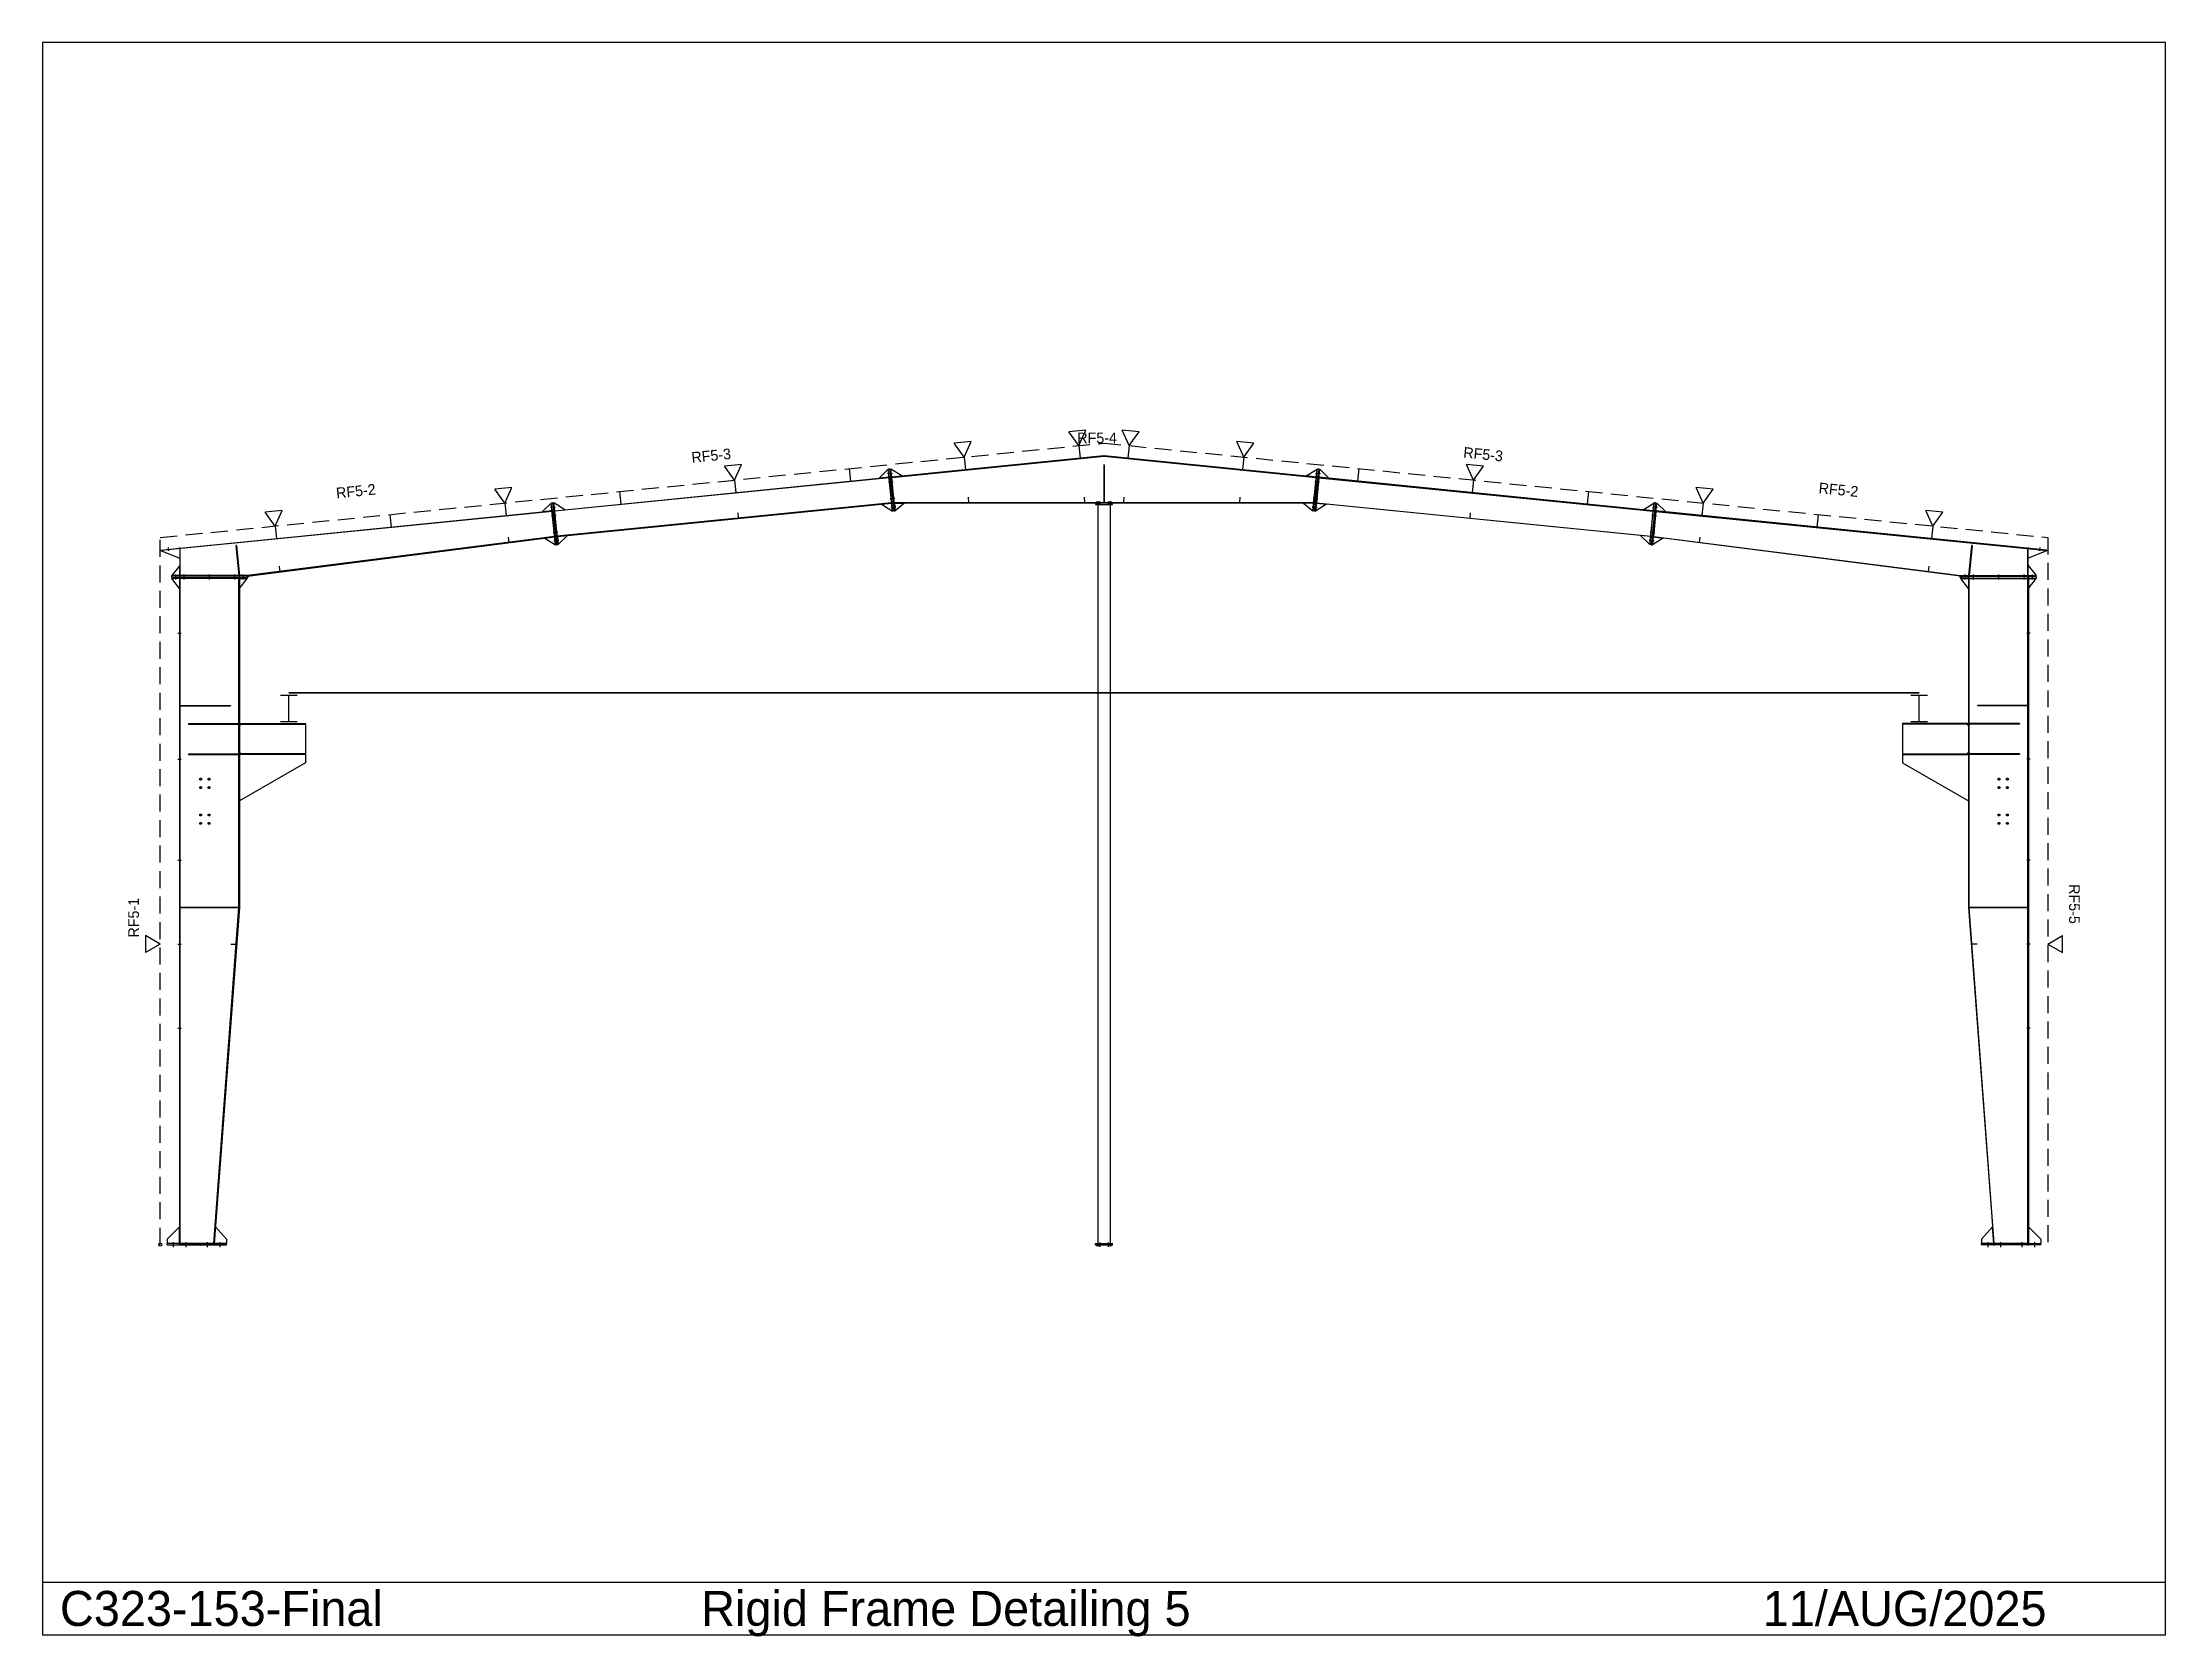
# Model space of a CAD drawing. Extents: x -1403 to 23873, y -4665 to 14314.
import ezdxf

# ---------------------------------------------------------------- set-up
doc = ezdxf.new("R2010")
doc.units = 0
doc.linetypes.add('CONTIN', pattern=[0])
doc.linetypes.add('DASHED', pattern=[303.3, 202.2, -101.1])
doc.layers.get('0').update_dxf_attribs({"linetype": 'CONTIN'})
for name, color, linetype in [('1', 7, 'CONTIN'), ('16', 7, 'CONTIN'), ('17', 7, 'CONTIN'), ('3', 7, 'CONTIN'), ('5', 5, 'DASHED'), ('8', 5, 'DASHED')]:
    doc.layers.add(name, color=color, linetype=linetype)

msp = doc.modelspace()

# ---------------------------------------------------------------- linework, layer by layer
for p, q in [((23872.9, 14313.517), (-1402.9, 14313.517)), ((-1402.9, 14313.517), (-1402.9, -4643.333)), ((23872.9, -4643.333), (23872.9, 14313.517)), ((-1402.9, -4017.757), (23872.9, -4017.757)), ((-1402.9, -4643.333), (23872.9, -4643.333))]:
    msp.add_line(p, q)
at = {"layer": '1'}
for p, q in [((11234.503, 9392.702), (8708.068, 9140.059)), ((8708.566, 9135.084), (11235, 9387.727)), ((8708.566, 9135.084), (11235, 9387.727)), ((11235, 9387.727), (11234.503, 9392.702)), ((11235, 9387.727), (11235.498, 9392.702)), ((11235, 9387.727), (13761.4, 9135.087)), ((11235, 9387.727), (13761.4, 9135.087)), ((13761.897, 9140.062), (11235.498, 9392.702)), ((4696.079, 8738.859), (8676.227, 9136.875)), ((8676.725, 9131.899), (4696.576, 8733.885)), ((8676.725, 9131.899), (4696.576, 8733.885)), ((8556.822, 9124.935), (8666.774, 9231.404)), ((8676.227, 9136.875), (8556.822, 9124.935)), ((8659.111, 9180.389), (8716.228, 9186.1)), ((8659.111, 9180.389), (8716.228, 9186.1)), ((8682.694, 9232.996), (8666.774, 9231.404)), ((8716.526, 8733.885), (8666.774, 9231.404)), ((8666.774, 9231.404), (8666.774, 9231.404)), ((8676.227, 9136.875), (8666.774, 9231.404)), ((8676.725, 9131.899), (8676.227, 9136.875)), ((8676.725, 9131.899), (8706.575, 8833.389)), ((8682.694, 9232.996), (8698.615, 9234.588)), ((8682.694, 9232.996), (8732.446, 8735.477)), ((8682.694, 9232.996), (8732.446, 8735.477)), ((8748.367, 8737.069), (8698.615, 9234.588)), ((8827.473, 9151.999), (8698.615, 9234.588)), ((8698.615, 9234.588), (8698.615, 9234.588)), ((8708.068, 9140.059), (8698.615, 9234.588)), ((8708.068, 9140.059), (8827.473, 9151.999)), ((8708.566, 9135.084), (8708.068, 9140.059)), ((8738.576, 8834.98), (8708.566, 9135.084)), ((11232, 9284.98), (11232, 8834.98)), ((11238, 9284.98), (11232, 9284.98)), ((11238, 9284.98), (11238, 8834.98)), ((13642.492, 9152.003), (13771.35, 9234.591)), ((13761.897, 9140.062), (13642.492, 9152.003)), ((13721.6, 8737.07), (13771.35, 9234.591)), ((13761.4, 9135.087), (13731.39, 8834.98)), ((13787.27, 9232.999), (13737.52, 8735.479)), ((13787.27, 9232.999), (13737.52, 8735.479)), ((13753.439, 8733.886), (13803.189, 9231.407)), ((13753.737, 9186.103), (13810.853, 9180.392)), ((13753.737, 9186.103), (13810.853, 9180.392)), ((13761.4, 9135.087), (13761.897, 9140.062)), ((13761.897, 9140.062), (13771.35, 9234.591)), ((13793.24, 9131.903), (13763.389, 8833.392)), ((13787.27, 9232.999), (13771.35, 9234.591)), ((13771.35, 9234.591), (13771.35, 9234.591)), ((13787.27, 9232.999), (13803.189, 9231.407)), ((13793.24, 9131.903), (13793.737, 9136.878)), ((13793.24, 9131.903), (17773.391, 8733.889)), ((13793.24, 9131.903), (17773.391, 8733.889)), ((13793.737, 9136.878), (13803.189, 9231.407)), ((17773.889, 8738.863), (13793.737, 9136.878)), ((13793.737, 9136.878), (13913.143, 9124.938)), ((13913.143, 9124.938), (13803.189, 9231.407)), ((13803.189, 9231.407), (13803.189, 9231.407)), ((8669.062, 9080.885), (8726.178, 9086.597)), ((8669.062, 9080.885), (8726.178, 9086.597)), ((8688.963, 8881.877), (8746.079, 8887.589)), ((8688.963, 8881.877), (8746.079, 8887.589)), ((13723.886, 8887.592), (13781.002, 8881.88)), ((13723.886, 8887.592), (13781.002, 8881.88)), ((13743.787, 9086.599), (13800.903, 9080.888)), ((13743.787, 9086.599), (13800.903, 9080.888)), ((10, 8270.251), (4664.237, 8735.675)), ((4664.734, 8730.7), (10.498, 8265.276)), ((4664.734, 8730.7), (236, 8287.826)), ((4544.833, 8723.734), (4654.784, 8830.204)), ((4664.237, 8735.675), (4544.833, 8723.734)), ((4647.123, 8779.188), (4704.238, 8784.9)), ((4647.123, 8779.188), (4704.238, 8784.9)), ((4670.705, 8831.797), (4654.784, 8830.204)), ((4704.537, 8332.685), (4654.784, 8830.204)), ((4654.784, 8830.204), (4654.784, 8830.204)), ((4664.237, 8735.675), (4654.784, 8830.204)), ((4657.073, 8679.686), (4714.188, 8685.396)), ((4657.073, 8679.686), (4714.188, 8685.396)), ((4664.734, 8730.7), (4664.237, 8735.675)), ((4664.734, 8730.7), (4694.629, 8431.757)), ((4670.705, 8831.797), (4686.625, 8833.389)), ((4670.705, 8831.797), (4720.457, 8334.277)), ((4670.705, 8831.797), (4720.457, 8334.277)), ((4736.378, 8335.869), (4686.625, 8833.389)), ((4815.483, 8750.8), (4686.625, 8833.389)), ((4686.625, 8833.389), (4686.625, 8833.389)), ((4696.079, 8738.859), (4686.625, 8833.389)), ((4696.079, 8738.859), (4815.483, 8750.8)), ((4696.576, 8733.885), (4696.079, 8738.859)), ((4726.427, 8435.373), (4696.576, 8733.885)), ((8706.575, 8833.389), (4726.427, 8435.373)), ((8706.575, 8833.389), (4726.427, 8435.373)), ((4726.925, 8430.398), (8707.073, 8828.414)), ((8707.073, 8828.414), (8587.669, 8816.474)), ((8587.669, 8816.474), (8716.526, 8733.885)), ((8698.914, 8782.374), (8756.029, 8788.085)), ((8698.914, 8782.374), (8756.029, 8788.085)), ((8706.575, 8833.389), (8707.073, 8828.414)), ((8707.073, 8828.414), (8716.526, 8733.885)), ((8732.446, 8735.477), (8716.526, 8733.885)), ((8716.526, 8733.885), (8716.526, 8733.885)), ((8732.446, 8735.477), (8748.367, 8737.069)), ((8738.576, 8834.98), (13731.39, 8834.98)), ((8739.076, 8834.98), (13730.889, 8834.98)), ((8739.076, 8834.98), (8739.076, 8829.981)), ((13730.889, 8829.981), (8739.076, 8829.981)), ((8739.076, 8829.981), (8859.676, 8829.981)), ((8739.076, 8829.981), (8748.367, 8737.069)), ((8859.676, 8829.981), (8748.367, 8737.069)), ((8748.367, 8737.069), (8748.367, 8737.069)), ((11135, 8829.98), (11135, 8813.98)), ((11135, 8829.98), (11135, 8813.98)), ((11135, 8813.98), (11335, 8813.98)), ((11135, 8813.98), (11335, 8813.98)), ((11160, 8813.98), (11160, 16)), ((11238, 8834.98), (11232, 8834.98)), ((11310, 8813.98), (11310, 16)), ((11335, 8813.98), (11335, 8829.98)), ((11335, 8813.98), (11335, 8829.98)), ((13730.891, 8829.981), (13610.292, 8829.981)), ((13610.292, 8829.981), (13721.6, 8737.07)), ((13713.937, 8788.088), (13771.053, 8782.376)), ((13713.937, 8788.088), (13771.053, 8782.376)), ((13730.891, 8829.981), (13721.6, 8737.07)), ((13737.52, 8735.479), (13721.6, 8737.07)), ((13721.6, 8737.07), (13721.6, 8737.07)), ((13730.889, 8834.98), (13730.889, 8829.981)), ((13737.52, 8735.479), (13753.439, 8733.886)), ((13762.892, 8828.417), (13753.439, 8733.886)), ((13882.297, 8816.477), (13753.439, 8733.886)), ((13753.439, 8733.886), (13753.439, 8733.886)), ((13763.389, 8833.392), (13762.892, 8828.417)), ((17743.043, 8430.402), (13762.892, 8828.417)), ((13762.892, 8828.417), (13882.297, 8816.477)), ((13763.389, 8833.392), (17743.539, 8435.377)), ((13763.389, 8833.392), (17743.539, 8435.377)), ((17654.482, 8750.804), (17783.34, 8833.393)), ((17773.889, 8738.863), (17654.482, 8750.804)), ((17733.59, 8335.873), (17783.34, 8833.393)), ((17743.539, 8435.377), (17773.391, 8733.889)), ((17799.26, 8831.801), (17749.51, 8334.281)), ((17799.26, 8831.801), (17749.51, 8334.281)), ((17755.777, 8685.4), (17812.895, 8679.688)), ((17755.777, 8685.4), (17812.895, 8679.688)), ((17765.43, 8332.688), (17815.18, 8830.208)), ((17765.729, 8784.904), (17822.844, 8779.192)), ((17765.729, 8784.904), (17822.844, 8779.192)), ((17773.391, 8733.889), (17773.889, 8738.863)), ((17773.889, 8738.863), (17783.34, 8833.393)), ((17805.23, 8730.704), (17775.338, 8431.761)), ((17799.26, 8831.801), (17783.34, 8833.393)), ((17783.34, 8833.393), (17783.34, 8833.393)), ((17799.26, 8831.801), (17815.18, 8830.208)), ((17805.23, 8730.704), (17805.729, 8735.679)), ((17805.23, 8730.704), (22234, 8287.826)), ((17805.23, 8730.704), (22459.504, 8265.276)), ((17805.729, 8735.679), (17815.18, 8830.208)), ((22460, 8270.251), (17805.729, 8735.679)), ((17805.729, 8735.679), (17925.133, 8723.738)), ((17925.133, 8723.738), (17815.18, 8830.208)), ((17815.18, 8830.208), (17815.18, 8830.208)), ((4694.629, 8431.757), (1039, 7965.631)), ((4694.495, 8431.739), (1039, 7965.631)), ((1039.633, 7960.671), (4695.127, 8426.779)), ((4695.127, 8426.779), (4576.047, 8411.596)), ((4576.047, 8411.596), (4704.537, 8332.685)), ((4676.974, 8480.678), (4734.089, 8486.389)), ((4676.974, 8480.678), (4734.089, 8486.389)), ((4686.924, 8381.175), (4744.04, 8386.886)), ((4686.924, 8381.175), (4744.04, 8386.886)), ((4694.495, 8431.739), (4695.127, 8426.779)), ((4695.127, 8426.779), (4704.537, 8332.685)), ((4726.427, 8435.373), (4726.427, 8435.373)), ((4726.427, 8435.373), (4726.925, 8430.398)), ((4726.925, 8430.398), (4846.329, 8442.339)), ((4726.925, 8430.398), (4736.378, 8335.869)), ((4846.329, 8442.339), (4736.378, 8335.869)), ((17743.043, 8430.402), (17623.637, 8442.343)), ((17623.637, 8442.343), (17733.59, 8335.873)), ((17725.928, 8386.889), (17783.043, 8381.178)), ((17725.928, 8386.889), (17783.043, 8381.178)), ((17743.043, 8430.402), (17733.59, 8335.873)), ((17735.877, 8486.393), (17792.992, 8480.682)), ((17735.877, 8486.393), (17792.992, 8480.682)), ((17743.539, 8435.377), (17743.043, 8430.402)), ((17743.539, 8435.377), (17743.539, 8435.377)), ((17774.838, 8426.783), (17765.43, 8332.688)), ((17893.918, 8411.6), (17765.43, 8332.688)), ((17775.471, 8431.743), (17774.838, 8426.783)), ((21430.367, 7960.671), (17774.838, 8426.783)), ((17774.838, 8426.783), (17893.918, 8411.6)), ((17775.338, 8431.761), (21431, 7965.631)), ((17775.471, 8431.743), (21431, 7965.631)), ((231, 8287.326), (1, 8264.326)), ((1, 8264.326), (231, 8172.327)), ((10.498, 8265.276), (10, 8270.251)), ((236, 8287.326), (231, 8287.326)), ((231, 8287.326), (231, 7965.631)), ((236, 7965.631), (236, 8287.826)), ((236, 7965.631), (236, 8287.326)), ((906.163, 8324.143), (900.193, 8323.546)), ((900.193, 8323.546), (936.015, 7965.333)), ((906.163, 8324.143), (941.985, 7965.93)), ((4720.457, 8334.277), (4704.537, 8332.685)), ((4704.537, 8332.685), (4704.537, 8332.685)), ((4720.457, 8334.277), (4736.378, 8335.869)), ((4736.378, 8335.869), (4736.378, 8335.869)), ((17749.51, 8334.281), (17733.59, 8335.873)), ((17733.59, 8335.873), (17733.59, 8335.873)), ((17749.51, 8334.281), (17765.43, 8332.688)), ((17765.43, 8332.688), (17765.43, 8332.688)), ((21563.836, 8324.143), (21528.014, 7965.93)), ((21569.807, 8323.546), (21533.986, 7965.333)), ((21569.807, 8323.546), (21563.836, 8324.143)), ((22234, 7965.631), (22234, 8287.826)), ((22234, 8287.326), (22234, 7965.631)), ((22234, 8287.326), (22239, 8287.326)), ((22239, 7965.631), (22239, 8287.326)), ((22239, 8287.326), (22469, 8264.326)), ((22469, 8264.326), (22239, 8172.327)), ((22459.504, 8265.276), (22460, 8270.251)), ((231, 8085.631), (136, 7965.631)), ((1036, 7965.631), (136, 7965.631)), ((136, 7949.632), (136, 7965.631)), ((136, 7965.631), (136, 7965.631)), ((231, 7965.631), (136, 7965.631)), ((136, 7949.632), (1036, 7949.632)), ((136, 7949.632), (136, 7933.632)), ((136, 7949.632), (1036, 7949.632)), ((1036, 7933.632), (136, 7933.632)), ((230, 7813.632), (136, 7933.632)), ((136, 7933.632), (136, 7933.632)), ((230, 7933.632), (136, 7933.632)), ((186, 7920.932), (186, 7978.332)), ((186, 7920.932), (186, 7978.332)), ((236, 7933.632), (230, 7933.632)), ((230, 7933.632), (230, 16)), ((230, 7933.632), (230, 7813.632)), ((231, 7965.631), (231, 8085.631)), ((236, 7965.631), (231, 7965.631)), ((1039, 7965.631), (236, 7965.631)), ((936, 7933.632), (236, 7933.632)), ((236, 4016), (236, 7933.632)), ((236, 16), (236, 7933.632)), ((286, 7920.932), (286, 7978.332)), ((286, 7920.932), (286, 7978.332)), ((586, 7920.932), (586, 7978.332)), ((586, 7920.932), (586, 7978.332)), ((886, 7920.932), (886, 7978.332)), ((886, 7920.932), (886, 7978.332)), ((936, 4016), (936, 7933.632)), ((936, 7933.632), (936, 7933.632)), ((936, 4016), (936, 7933.632)), ((936, 7933.632), (942, 7933.632)), ((941.985, 7965.93), (936.015, 7965.333)), ((942, 7933.632), (942, 4016)), ((942, 7933.632), (942, 7813.632)), ((942, 7813.632), (1036, 7933.632)), ((942, 7933.632), (1036, 7933.632)), ((986, 7920.932), (986, 7978.332)), ((986, 7920.932), (986, 7978.332)), ((1036, 7949.632), (1036, 7965.631)), ((1036, 7949.632), (1036, 7933.632)), ((1036, 7933.632), (1036, 7933.632)), ((1039, 7965.631), (1039.633, 7960.671)), ((21431, 7965.631), (21430.367, 7960.671)), ((21431, 7965.631), (22234, 7965.631)), ((21434, 7949.632), (21434, 7965.631)), ((21434, 7965.631), (22334, 7965.631)), ((22334, 7949.632), (21434, 7949.632)), ((22334, 7949.632), (21434, 7949.632)), ((21434, 7949.632), (21434, 7933.632)), ((21434, 7933.632), (22334, 7933.632)), ((21528, 7813.632), (21434, 7933.632)), ((21434, 7933.632), (21434, 7933.632)), ((21528, 7933.632), (21434, 7933.632)), ((21484.002, 7978.332), (21484.002, 7920.932)), ((21484.002, 7978.332), (21484.002, 7920.932)), ((21534, 7933.632), (21528, 7933.632)), ((21528, 7933.632), (21528, 4016)), ((21528, 7933.632), (21528, 7813.632)), ((21533.986, 7965.333), (21528.014, 7965.93)), ((21534, 4016), (21534, 7933.632)), ((21534, 7933.632), (21534, 7933.632)), ((21534, 7933.632), (22234, 7933.632)), ((21534, 4016), (21534, 7933.632)), ((21584, 7978.332), (21584, 7920.932)), ((21584, 7978.332), (21584, 7920.932)), ((21884, 7978.332), (21884, 7920.932)), ((21884, 7978.332), (21884, 7920.932)), ((22184, 7978.332), (22184, 7920.932)), ((22184, 7978.332), (22184, 7920.932)), ((22234, 7965.631), (22239, 7965.631)), ((22234, 4016), (22234, 7933.632)), ((22234, 16), (22234, 7933.632)), ((22234, 7933.632), (22240, 7933.632)), ((22239, 7965.631), (22239, 8085.631)), ((22239, 8085.631), (22334, 7965.631)), ((22239, 7965.631), (22334, 7965.631)), ((22240, 7933.632), (22240, 16)), ((22240, 7933.632), (22240, 7813.632)), ((22240, 7813.632), (22334, 7933.632)), ((22240, 7933.632), (22334, 7933.632)), ((22284, 7978.332), (22284, 7920.932)), ((22284, 7978.332), (22284, 7920.932)), ((22334, 7949.632), (22334, 7965.631)), ((22334, 7965.631), (22334, 7965.631)), ((22334, 7949.632), (22334, 7933.632)), ((22334, 7933.632), (22334, 7933.632)), ((236, 6420), (836, 6420)), ((236, 6420), (236, 6414)), ((236, 6414), (836, 6414)), ((836, 6420), (836, 6414)), ((22234, 6420), (21634, 6420)), ((21634, 6420), (21634, 6414)), ((22234, 6414), (21634, 6414)), ((22234, 6420), (22234, 6414)), ((336, 6204), (936, 6204)), ((336, 6204), (336, 6198)), ((336, 6198), (936, 6198)), ((936, 6204), (936, 6198)), ((942, 6204), (1730, 6204)), ((942, 6196), (1730, 6196)), ((1730, 6204), (1730, 5838)), ((21528, 6204), (20740, 6204)), ((20740, 6204), (20740, 5838)), ((21528, 6196), (20740, 6196)), ((22134, 6204), (21534, 6204)), ((21534, 6204), (21534, 6198)), ((22134, 6198), (21534, 6198)), ((22134, 6204), (22134, 6198)), ((336, 5844), (936, 5844)), ((336, 5844), (336, 5838)), ((336, 5838), (936, 5838)), ((936, 5844), (936, 5838)), ((1730, 5846), (942, 5846)), ((1730, 5838), (942, 5838)), ((1730, 5838), (1730, 5738)), ((20740, 5846), (21528, 5846)), ((20740, 5838), (21528, 5838)), ((20740, 5838), (20740, 5738)), ((22134, 5844), (21534, 5844)), ((21534, 5844), (21534, 5838)), ((22134, 5838), (21534, 5838)), ((22134, 5844), (22134, 5838)), ((1730, 5738), (942, 5283.047)), ((20740, 5738), (21528, 5283.047)), ((936, 4016), (236, 4016)), ((236, 16), (236, 4016)), ((236, 4016), (936, 4016)), ((636, 16), (936, 4016)), ((636.034, 16.449), (936, 4016)), ((941.983, 4015.551), (642.017, 16)), ((936, 4016), (936, 4016)), ((936, 4016), (941.983, 4015.551)), ((936, 4016), (942, 4016)), ((21534, 4016), (21528, 4016)), ((21534, 4016), (21528.018, 4015.551)), ((21528.018, 4015.551), (21827.984, 16)), ((21834, 16), (21534, 4016)), ((21534, 4016), (21534, 4016)), ((21534, 4016), (22234, 4016)), ((22234, 4016), (21534, 4016)), ((21833.967, 16.449), (21534, 4016)), ((22234, 16), (22234, 4016)), ((230, 213), (83, 66)), ((83, 66), (83, 16)), ((787.808, 16), (83, 16)), ((83, 0), (83, 16)), ((230, 16), (83, 16)), ((83, 0), (787.808, 0)), ((158, -28.7), (158, 28.7)), ((230, 16), (230, 213)), ((236, 16), (230, 16)), ((236, 16), (636, 16)), ((308, -28.7), (308, 28.7)), ((562.808, -28.7), (562.808, 28.7)), ((636.034, 16.449), (642.017, 16)), ((642.017, 16), (656.701, 211.792)), ((642.017, 16), (787.808, 16)), ((656.701, 211.792), (787.808, 66)), ((712.808, -28.7), (712.808, 28.7)), ((787.808, 66), (787.808, 16)), ((787.808, 0), (787.808, 16)), ((11135, 16), (11335, 16)), ((11135, 0), (11135, 16)), ((11135, 0), (11335, 0)), ((11185, 25.4), (11185, -25.4)), ((11285, 25.4), (11285, -25.4)), ((11335, 0), (11335, 16)), ((21813.299, 211.791), (21682.193, 66)), ((21682.193, 66), (21682.193, 16)), ((21682.193, 0), (21682.193, 16)), ((21682.193, 16), (22387, 16)), ((21827.984, 16), (21682.193, 16)), ((22387, 0), (21682.193, 0)), ((21757.193, 28.7), (21757.193, -28.7)), ((21827.984, 16), (21813.299, 211.791)), ((21833.967, 16.449), (21827.984, 16)), ((22234, 16), (21834, 16)), ((21907.193, 28.7), (21907.193, -28.7)), ((22162, 28.7), (22162, -28.7)), ((22234, 16), (22240, 16)), ((22240, 16), (22240, 213)), ((22240, 213), (22387, 66)), ((22240, 16), (22387, 16)), ((22312, 28.7), (22312, -28.7)), ((22387, 66), (22387, 16)), ((22387, 0), (22387, 16))]:
    msp.add_line(p, q, dxfattribs=at)
for centre, radius in [((8692.147, 9138.467), 6.35), ((8692.147, 9138.467), 6.35), ((13777.817, 9138.47), 6.35), ((13777.817, 9138.47), 6.35), ((11160, 8829.98), 19.05), ((11310, 8829.98), 19.05), ((4680.158, 8737.268), 6.35), ((4680.158, 8737.268), 6.35), ((8722.994, 8830.006), 6.35), ((8722.996, 8829.981), 6.35), ((13746.969, 8829.981), 6.35), ((13746.972, 8830.009), 6.35), ((17789.809, 8737.271), 6.35), ((17789.809, 8737.271), 6.35), ((4711.004, 8428.807), 6.35), ((4711.004, 8428.804), 6.35), ((17758.963, 8428.811), 6.35), ((17758.963, 8428.808), 6.35), ((231, 8292.352), 6.35), ((22239, 8292.352), 6.35), ((230, 7949.632), 6.35), ((231, 7949.632), 6.35), ((942, 7949.632), 6.35), ((1036, 7949.632), 6.35), ((21434, 7949.632), 6.35), ((21528, 7949.632), 6.35), ((22239, 7949.632), 6.35), ((22240, 7949.632), 6.35), ((942, 6196), 12.7), ((21528, 6196), 12.7), ((942, 5846), 12.7), ((21528, 5846), 12.7), ((0, 0), 19.05), ((230, 0), 6.35), ((640.817, 0), 6.35), ((11160, 0), 19.05), ((11310, 0), 19.05), ((21829.184, 0), 6.35), ((22240, 0), 6.35)]:
    msp.add_circle(centre, radius, dxfattribs=at)
at = {"layer": '17'}
for p, q in [((8685.798, 9138.467), (8698.498, 9138.467)), ((8685.798, 9138.467), (8698.498, 9138.467)), ((8692.147, 9132.117), (8692.147, 9144.816)), ((8692.147, 9132.117), (8692.147, 9144.816)), ((13771.468, 9138.47), (13784.168, 9138.47)), ((13771.468, 9138.47), (13784.168, 9138.47)), ((13777.817, 9132.12), (13777.817, 9144.82)), ((13777.817, 9132.12), (13777.817, 9144.82)), ((4673.808, 8737.268), (4686.508, 8737.268)), ((4673.808, 8737.268), (4686.508, 8737.268)), ((4680.158, 8730.917), (4680.158, 8743.617)), ((4680.158, 8730.917), (4680.158, 8743.617)), ((8716.644, 8830.006), (8729.344, 8830.006)), ((8716.646, 8829.981), (8729.346, 8829.981)), ((8722.994, 8823.656), (8722.994, 8836.355)), ((8722.996, 8823.631), (8722.996, 8836.331)), ((13740.618, 8829.981), (13753.318, 8829.981)), ((13740.621, 8830.009), (13753.321, 8830.009)), ((13746.969, 8823.631), (13746.969, 8836.331)), ((13746.972, 8823.659), (13746.972, 8836.359)), ((17783.459, 8737.271), (17796.158, 8737.271)), ((17783.459, 8737.271), (17796.158, 8737.271)), ((17789.809, 8730.921), (17789.809, 8743.621)), ((17789.809, 8730.921), (17789.809, 8743.621)), ((4704.654, 8428.807), (4717.354, 8428.807)), ((4704.654, 8428.804), (4717.354, 8428.804)), ((4711.004, 8422.456), (4711.004, 8435.156)), ((4711.004, 8422.454), (4711.004, 8435.154)), ((17752.611, 8428.811), (17765.312, 8428.811)), ((17752.611, 8428.808), (17765.312, 8428.808)), ((17758.963, 8422.46), (17758.963, 8435.16)), ((17758.963, 8422.458), (17758.963, 8435.158)), ((224.65, 8292.352), (237.35, 8292.352)), ((231, 8286.002), (231, 8298.702)), ((22232.65, 8292.352), (22245.35, 8292.352)), ((22239, 8286.002), (22239, 8298.702)), ((223.65, 7949.632), (236.35, 7949.632)), ((224.65, 7949.632), (237.35, 7949.632)), ((230, 7943.282), (230, 7955.982)), ((231, 7943.282), (231, 7955.982)), ((935.65, 7949.632), (948.35, 7949.632)), ((942, 7943.282), (942, 7955.982)), ((1029.65, 7949.632), (1042.35, 7949.632)), ((1036, 7943.282), (1036, 7955.982)), ((21427.65, 7949.632), (21440.35, 7949.632)), ((21434, 7943.282), (21434, 7955.982)), ((21521.65, 7949.632), (21534.35, 7949.632)), ((21528, 7943.282), (21528, 7955.982)), ((22232.65, 7949.632), (22245.35, 7949.632)), ((22233.65, 7949.632), (22246.35, 7949.632)), ((22239, 7943.282), (22239, 7955.982)), ((22240, 7943.282), (22240, 7955.982)), ((223.65, 0), (236.35, 0)), ((230, -6.35), (230, 6.35)), ((634.467, 0), (647.167, 0)), ((640.817, -6.35), (640.817, 6.35)), ((21822.834, 0), (21835.533, 0)), ((21829.184, -6.35), (21829.184, 6.35)), ((22233.65, 0), (22246.35, 0)), ((22240, -6.35), (22240, 6.35))]:
    msp.add_line(p, q, dxfattribs=at)
at = {"layer": '3'}
for p, q in [((11019.983, 9698.883), (10817.748, 9678.567)), ((10936.454, 9513.646), (10817.748, 9678.567)), ((10936.454, 9513.646), (11019.983, 9698.883)), ((11533.512, 9513.648), (11449.814, 9698.811)), ((11652.067, 9678.678), (11449.814, 9698.811)), ((11533.512, 9513.648), (11652.067, 9678.678)), ((9653.002, 9562.186), (9450.767, 9541.869)), ((9569.473, 9376.947), (9450.767, 9541.869)), ((9569.473, 9376.947), (9653.002, 9562.186)), ((12900.593, 9376.94), (12816.896, 9562.103)), ((13019.149, 9541.97), (12816.896, 9562.103)), ((12900.593, 9376.94), (13019.149, 9541.97)), ((6918.838, 9288.769), (6716.603, 9268.453)), ((6835.308, 9103.531), (6716.603, 9268.453)), ((6835.308, 9103.531), (6918.838, 9288.769)), ((15634.656, 9103.534), (15550.959, 9288.696)), ((15753.212, 9268.563), (15550.959, 9288.696)), ((15634.656, 9103.534), (15753.212, 9268.563)), ((4184.674, 9015.352), (3982.439, 8995.036)), ((4101.145, 8830.114), (3982.439, 8995.036)), ((4101.145, 8830.114), (4184.674, 9015.352)), ((18368.82, 8830.117), (18285.123, 9015.28)), ((18487.375, 8995.146), (18285.123, 9015.28)), ((18368.82, 8830.117), (18487.375, 8995.146)), ((1450.611, 8741.945), (1248.376, 8721.63)), ((1367.082, 8556.708), (1248.376, 8721.63)), ((1367.082, 8556.708), (1450.611, 8741.945)), ((21102.982, 8556.701), (21019.285, 8741.864)), ((21221.539, 8721.731), (21019.285, 8741.864)), ((21102.982, 8556.701), (21221.539, 8721.731)), ((1430, 6544.6), (1630, 6544.6)), ((1530, 6570), (1530, 6570)), ((1530, 6570), (20940, 6570)), ((20940, 6570), (1530, 6570)), ((1530, 6229.399), (1530, 6544.6)), ((20840, 6544.6), (21040, 6544.6)), ((20940, 6570), (20940, 6570)), ((20940, 6229.399), (20940, 6544.6)), ((1430, 6229.399), (1630, 6229.399)), ((20840, 6229.399), (21040, 6229.399)), ((0, 3580), (-176.007, 3681.547)), ((-176.007, 3681.547), (-175.915, 3478.293)), ((0, 3580), (-175.915, 3478.293)), ((22470, 3580), (22645.916, 3681.707)), ((22470, 3580), (22646.006, 3478.453)), ((22646.006, 3478.453), (22645.916, 3681.707))]:
    msp.add_line(p, q, dxfattribs=at)
at = {"layer": '5'}
for p, q in [((9569.473, 9376.947), (9584.397, 9227.692)), ((10936.454, 9513.646), (10951.38, 9364.391)), ((11533.512, 9513.648), (11518.586, 9364.394)), ((12900.593, 9376.94), (12885.668, 9227.686)), ((6835.308, 9103.531), (6850.234, 8954.275)), ((8202.39, 9240.239), (8217.315, 9090.983)), ((14267.673, 9240.232), (14252.747, 9090.978)), ((15634.656, 9103.534), (15619.73, 8954.279)), ((5468.227, 8966.822), (5483.152, 8817.567)), ((9617.35, 8898.165), (9623.668, 8834.98)), ((10998.002, 8898.165), (11004.32, 8834.98)), ((11185, 8847.681), (11185, 8809.581)), ((11285, 8847.681), (11285, 8809.581)), ((11471.963, 8898.165), (11465.645, 8834.98)), ((12852.715, 8898.165), (12846.397, 8834.98)), ((17001.736, 8966.826), (16986.811, 8817.571)), ((2734.163, 8693.417), (2749.089, 8544.161)), ((4101.145, 8830.114), (4116.07, 8680.859)), ((6874.264, 8713.974), (6880.582, 8650.789)), ((15595.702, 8713.978), (15589.383, 8650.793)), ((18368.82, 8830.117), (18353.893, 8680.862)), ((19735.9, 8693.409), (19720.975, 8544.154)), ((1367.082, 8556.708), (1382.007, 8407.452)), ((4141.633, 8425.235), (4147.951, 8362.051)), ((18328.334, 8425.239), (18322.016, 8362.055)), ((21102.982, 8556.701), (21088.057, 8407.446)), ((92.499, 8299.003), (96.29, 8261.092)), ((22377.502, 8299.003), (22373.711, 8261.092)), ((1414.996, 8077.564), (1421.315, 8014.38)), ((21055.068, 8077.557), (21048.748, 8014.372)), ((210.6, 7280), (248.7, 7280)), ((22259.4, 7280), (22221.301, 7280)), ((210.6, 5780), (248.7, 5780)), ((22259.4, 5780), (22221.301, 5780)), ((210.6, 4580), (248.7, 4580)), ((22259.4, 4580), (22221.301, 4580)), ((210.6, 3580), (248.7, 3580)), ((839.8, 3580), (903.3, 3580)), ((21630.201, 3580), (21566.701, 3580)), ((22259.4, 3580), (22221.301, 3580)), ((210.6, 2580), (248.7, 2580)), ((22259.4, 2580), (22221.301, 2580))]:
    msp.add_line(p, q, dxfattribs=at)
for centre in [(480, 5542.8), (480, 5442.8), (580, 5542.8), (580, 5442.8), (21890, 5542.8), (21890, 5442.8), (21990, 5542.8), (21990, 5442.8), (480, 5116.18), (580, 5116.18), (21890, 5116.18), (21990, 5116.18), (480, 5016.18), (580, 5016.18), (21890, 5016.18), (21990, 5016.18)]:
    msp.add_circle(centre, 11, dxfattribs=at)
at = {"layer": '8'}
for p, q in [((0, 8420), (11235, 9543.5)), ((11235, 9543.5), (22470, 8420)), ((11160, 8829.981), (11160, 0)), ((11310, 8829.981), (11310, 0)), ((0, 0), (0, 8420)), ((22470, 8420), (22470, 0))]:
    msp.add_line(p, q, dxfattribs=at)

# ---------------------------------------------------------------- texts
for s, p in [('C323-153-Final', (-1194.375, -4539.071)), ('Rigid Frame Detailing 5', (6438.917, -4539.071)), ('11/AUG/2025', (19076.818, -4539.071))]:
    msp.add_text(s, height=417.051).set_placement(p)
at = {"layer": '16'}
msp.add_text('RF5-4', height=127, dxfattribs=at).set_placement((10917.482, 9542.469))
for s, rotation, p in [('RF5-3', 5.711, (6330.029, 9308.27)), ('RF5-3', -5.711, (15508.089, 9371.458)), ('RF5-2', 5.711, (2099.455, 8885.213)), ('RF5-2', -5.711, (19738.68, 8948.398)), ('RF5-1', 90, (-254, 3657.316)), ('RF5-5', -90, (22724, 4292.316))]:
    msp.add_text(s, height=127, rotation=rotation, dxfattribs=at).set_placement(p)

doc.saveas('drawing.dxf')
